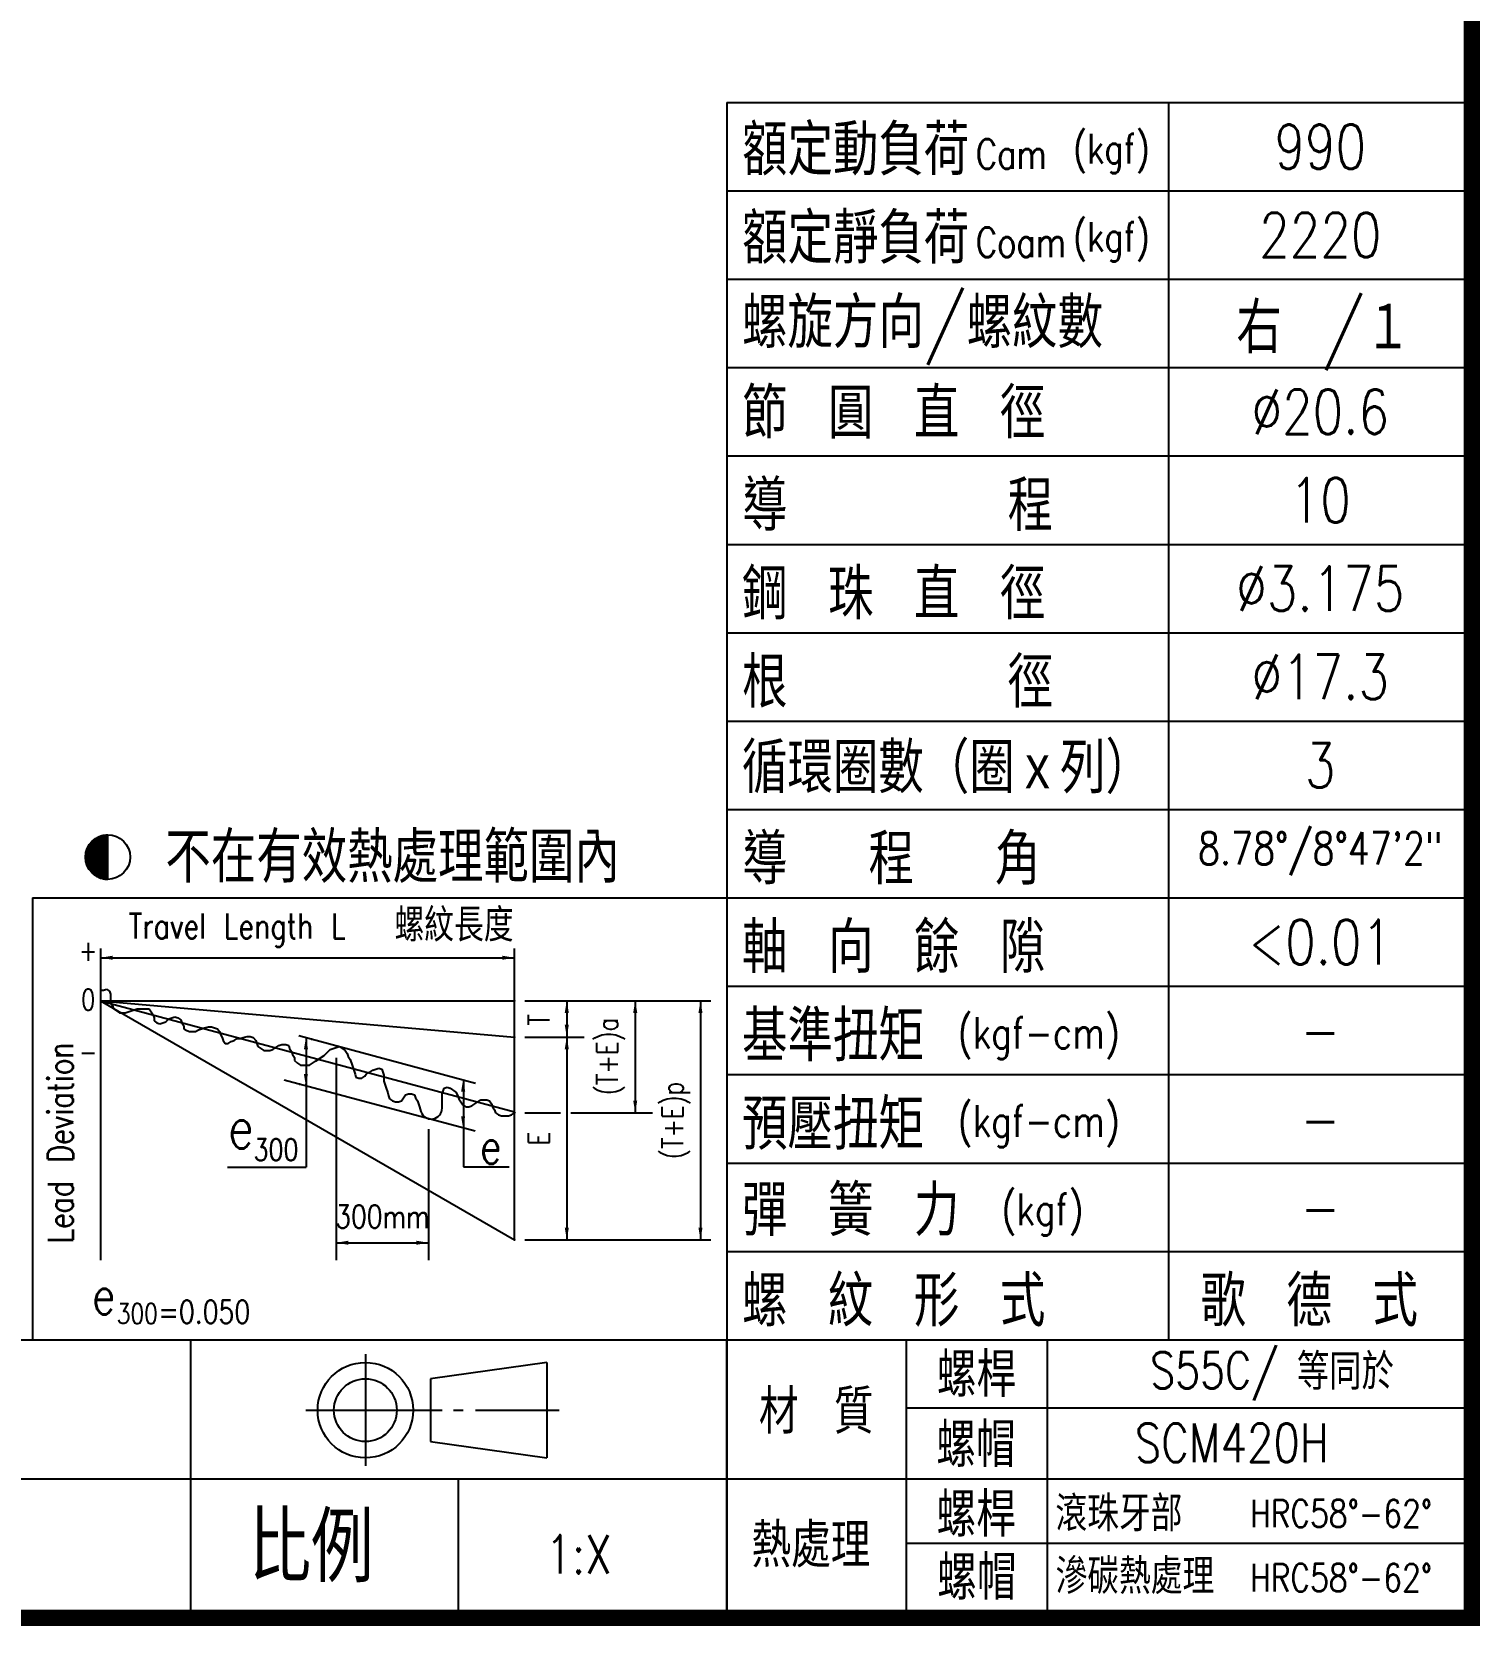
# Model space of a CAD drawing. Header units: millimetres. Extents: x 5685 to 6068, y -313 to -41.
# Drawn here: x 5955.6 to 6068.2, y -313.2 to -189.2 of the extents above; entities that cross this region are included whole.
import ezdxf
from ezdxf.enums import TextEntityAlignment as Align

# ---------------------------------------------------------------- set-up
doc = ezdxf.new("R2010")
doc.units = ezdxf.units.MM
doc.header["$LTSCALE"] = 10
doc.layers.get('0').update_dxf_attribs({"linetype": 'CONTINUOUS'})
doc.layers.add('03', color=3, linetype='CONTINUOUS')
doc.layers.add('AM_0', color=7, linetype='CONTINUOUS', lineweight=50)
doc.styles.add('SIMPLEX', font='SIMPLEX.shx', dxfattribs={"width": 0.8, "bigfont": 'chineset.shx'})
doc.styles.get("Standard").update_dxf_attribs({"font": 'TXT', "width": 0.8, "bigfont": 'CHINESET'})

# ---------------------------------------------------------------- blocks, each defined once
blk = doc.blocks.new('*X6')
at = {"color": 0}
for p, q in [((509.83, 88.6), (512.19, 88.6)), ((509.9, 88.65), (512.19, 88.65)), ((509.97, 88.7), (512.19, 88.7)), ((510.05, 88.75), (512.19, 88.75)), ((510.13, 88.8), (512.19, 88.8)), ((510.22, 88.85), (512.19, 88.85)), ((510.31, 88.9), (512.19, 88.9)), ((510.41, 88.95), (512.19, 88.95)), ((510.51, 89), (512.19, 89)), ((510.62, 89.05), (512.19, 89.05)), ((510.75, 89.1), (512.19, 89.1)), ((510.89, 89.15), (512.19, 89.15)), ((511.04, 89.2), (512.19, 89.2)), ((511.22, 89.25), (512.19, 89.25)), ((511.45, 89.3), (512.19, 89.3)), ((511.81, 89.35), (512.19, 89.35)), ((508.21, 85.8), (512.19, 85.8)), ((508.21, 85.75), (512.19, 85.75)), ((508.22, 85.9), (512.19, 85.9)), ((508.22, 85.85), (512.19, 85.85)), ((508.23, 85.95), (512.19, 85.95)), ((508.24, 86), (512.19, 86)), ((508.25, 86.1), (512.19, 86.1)), ((508.25, 86.05), (512.19, 86.05)), ((508.26, 86.15), (512.19, 86.15)), ((508.27, 86.2), (512.19, 86.2)), ((508.29, 86.25), (512.19, 86.25)), ((508.3, 86.3), (512.19, 86.3)), ((508.31, 86.35), (512.19, 86.35)), ((508.32, 86.4), (512.19, 86.4)), ((508.34, 86.45), (512.19, 86.45)), ((508.35, 86.5), (512.19, 86.5)), ((508.37, 86.55), (512.19, 86.55)), ((508.38, 86.6), (512.19, 86.6)), ((508.4, 86.65), (512.19, 86.65)), ((508.42, 86.7), (512.19, 86.7)), ((508.43, 86.75), (512.19, 86.75)), ((508.45, 86.8), (512.19, 86.8)), ((508.47, 86.85), (512.19, 86.85)), ((508.49, 86.9), (512.19, 86.9)), ((508.51, 86.95), (512.19, 86.95)), ((508.54, 87), (512.19, 87)), ((508.56, 87.05), (512.19, 87.05)), ((508.58, 87.1), (512.19, 87.1)), ((508.61, 87.15), (512.19, 87.15)), ((508.63, 87.2), (512.19, 87.2)), ((508.66, 87.25), (512.19, 87.25)), ((508.68, 87.3), (512.19, 87.3)), ((508.71, 87.35), (512.19, 87.35)), ((508.74, 87.4), (512.19, 87.4)), ((508.77, 87.45), (512.19, 87.45)), ((508.8, 87.5), (512.19, 87.5)), ((508.83, 87.55), (512.19, 87.55)), ((508.87, 87.6), (512.19, 87.6)), ((508.9, 87.65), (512.19, 87.65)), ((508.94, 87.7), (512.19, 87.7)), ((508.97, 87.75), (512.19, 87.75)), ((509.01, 87.8), (512.19, 87.8)), ((509.05, 87.85), (512.19, 87.85)), ((509.09, 87.9), (512.19, 87.9)), ((509.13, 87.95), (512.19, 87.95)), ((509.18, 88), (512.19, 88)), ((509.22, 88.05), (512.19, 88.05)), ((509.27, 88.1), (512.19, 88.1)), ((509.31, 88.15), (512.19, 88.15)), ((509.36, 88.2), (512.19, 88.2)), ((509.41, 88.25), (512.19, 88.25)), ((509.47, 88.3), (512.19, 88.3)), ((509.52, 88.35), (512.19, 88.35)), ((509.58, 88.4), (512.19, 88.4)), ((509.64, 88.45), (512.19, 88.45)), ((509.7, 88.5), (512.19, 88.5)), ((509.76, 88.55), (512.19, 88.55)), ((508.19, 85.6), (512.19, 85.6)), ((508.19, 85.55), (512.19, 85.55)), ((508.19, 85.5), (512.19, 85.5)), ((508.19, 85.45), (512.19, 85.45)), ((508.19, 85.4), (512.19, 85.4)), ((508.19, 85.35), (512.19, 85.35)), ((508.19, 85.3), (512.19, 85.3)), ((508.19, 85.25), (512.19, 85.25)), ((508.19, 85.2), (512.19, 85.2)), ((508.19, 85.15), (512.19, 85.15)), ((508.2, 85.7), (512.19, 85.7)), ((508.2, 85.65), (512.19, 85.65)), ((508.2, 85.1), (512.19, 85.1)), ((508.2, 85.05), (512.19, 85.05)), ((508.2, 85), (512.19, 85)), ((508.21, 84.95), (512.19, 84.95)), ((508.21, 84.9), (512.19, 84.9)), ((508.22, 84.85), (512.19, 84.85)), ((508.23, 84.8), (512.19, 84.8)), ((508.23, 84.75), (512.19, 84.75)), ((508.24, 84.7), (512.19, 84.7)), ((508.25, 84.65), (512.19, 84.65)), ((508.26, 84.6), (512.19, 84.6)), ((508.27, 84.55), (512.19, 84.55)), ((508.28, 84.5), (512.19, 84.5)), ((508.29, 84.45), (512.19, 84.45)), ((508.31, 84.4), (512.19, 84.4)), ((508.32, 84.35), (512.19, 84.35)), ((508.33, 84.3), (512.19, 84.3)), ((508.35, 84.25), (512.19, 84.25)), ((508.36, 84.2), (512.19, 84.2)), ((508.38, 84.15), (512.19, 84.15)), ((508.39, 84.1), (512.19, 84.1)), ((508.41, 84.05), (512.19, 84.05)), ((508.43, 84), (512.19, 84)), ((508.45, 83.95), (512.19, 83.95)), ((508.47, 83.9), (512.19, 83.9)), ((508.49, 83.85), (512.19, 83.85)), ((508.51, 83.8), (512.19, 83.8)), ((508.53, 83.75), (512.19, 83.75)), ((508.55, 83.7), (512.19, 83.7)), ((508.57, 83.65), (512.19, 83.65)), ((508.6, 83.6), (512.19, 83.6)), ((508.62, 83.55), (512.19, 83.55)), ((508.65, 83.5), (512.19, 83.5)), ((508.68, 83.45), (512.19, 83.45)), ((508.7, 83.4), (512.19, 83.4)), ((508.73, 83.35), (512.19, 83.35)), ((508.76, 83.3), (512.19, 83.3)), ((508.79, 83.25), (512.19, 83.25)), ((508.83, 83.2), (512.19, 83.2)), ((508.86, 83.15), (512.19, 83.15)), ((508.89, 83.1), (512.19, 83.1)), ((508.93, 83.05), (512.19, 83.05)), ((508.96, 83), (512.19, 83)), ((509, 82.95), (512.19, 82.95)), ((509.04, 82.9), (512.19, 82.9)), ((509.08, 82.85), (512.19, 82.85)), ((509.12, 82.8), (512.19, 82.8)), ((509.16, 82.75), (512.19, 82.75)), ((509.21, 82.7), (512.19, 82.7)), ((509.25, 82.65), (512.19, 82.65)), ((509.3, 82.6), (512.19, 82.6)), ((509.35, 82.55), (512.19, 82.55)), ((509.4, 82.5), (512.19, 82.5)), ((509.45, 82.45), (512.19, 82.45)), ((509.5, 82.4), (512.19, 82.4)), ((509.56, 82.35), (512.19, 82.35)), ((509.62, 82.3), (512.19, 82.3)), ((509.68, 82.25), (512.19, 82.25)), ((509.74, 82.2), (512.19, 82.2)), ((509.81, 82.15), (512.19, 82.15)), ((509.88, 82.1), (512.19, 82.1)), ((509.95, 82.05), (512.19, 82.05)), ((510.03, 82), (512.19, 82)), ((510.11, 81.95), (512.19, 81.95)), ((510.19, 81.9), (512.19, 81.9)), ((510.28, 81.85), (512.19, 81.85)), ((510.38, 81.8), (512.19, 81.8)), ((510.48, 81.75), (512.19, 81.75)), ((510.59, 81.7), (512.19, 81.7)), ((510.71, 81.65), (512.19, 81.65)), ((510.84, 81.6), (512.19, 81.6)), ((510.99, 81.55), (512.19, 81.55)), ((511.17, 81.5), (512.19, 81.5)), ((511.38, 81.45), (512.19, 81.45)), ((511.68, 81.4), (512.19, 81.4))]:
    blk.add_line(p, q, dxfattribs=at)

msp = doc.modelspace()

# ---------------------------------------------------------------- linework, layer by layer
at = {"color": 3}
for p, q in [((6009.6485, -194.6772), (6009.6485, -312.0119)), ((6009.6485, -194.6772), (6067.6127, -194.6772)), ((6044.0176, -194.6772), (6044.0176, -290.9109)), ((6009.6485, -201.5511), (6067.6127, -201.5511)), ((6009.6485, -208.4249), (6067.6127, -208.4249)), ((6009.6485, -215.2987), (6067.6127, -215.2987)), ((6009.6485, -222.1726), (6067.6127, -222.1726)), ((6009.6485, -229.0464), (6067.6127, -229.0464)), ((6009.6485, -235.9202), (6067.6127, -235.9202)), ((6009.6485, -242.7941), (6067.6127, -242.7941)), ((6009.6485, -249.6679), (6067.6127, -249.6679)), ((5961.5065, -255.1006), (5961.5065, -251.6295)), ((5955.6398, -256.5417), (6067.6127, -256.5417)), ((5955.6398, -256.5417), (5955.6398, -290.9109)), ((5960.9298, -260.4681), (5960.9298, -284.7248)), ((5993.1321, -283.1378), (5993.1321, -260.4681)), ((5960.9298, -263.7148), (5961.1729, -263.7148)), ((5961.1729, -263.7148), (5961.4039, -263.6379)), ((5961.4039, -263.6379), (5961.6349, -263.7918)), ((5961.6349, -263.7918), (5961.7119, -264.0226)), ((5961.7119, -264.0226), (5961.7119, -264.7152)), ((6009.6485, -263.4156), (6067.6127, -263.4156)), ((5960.9298, -264.5459), (5993.1321, -264.5459)), ((5960.9298, -264.5459), (5993.1321, -267.3632)), ((5960.9298, -264.5459), (5993.1321, -283.1378)), ((5960.9298, -264.5459), (5993.1321, -273.1745)), ((5961.7119, -264.7152), (5961.866, -264.946)), ((5961.866, -264.946), (5961.943, -265.1769)), ((5961.943, -265.1769), (5962.405, -265.4847)), ((5963.0981, -265.4077), (5963.3292, -265.3308)), ((5963.3292, -265.3308), (5963.5602, -265.2538)), ((5963.5602, -265.2538), (5963.7912, -265.1769)), ((5963.7912, -265.1769), (5964.7153, -265.1769)), ((5964.7153, -265.1769), (5964.8694, -265.4077)), ((5962.405, -265.4847), (5962.8671, -265.4847)), ((5962.8671, -265.4847), (5963.0981, -265.4077)), ((5964.8694, -265.4077), (5965.0234, -265.6386)), ((5965.0234, -265.6386), (5965.1004, -265.8694)), ((5965.1004, -265.8694), (5965.1004, -266.1003)), ((5965.1004, -266.1003), (5965.3314, -266.2542)), ((5965.3314, -266.2542), (5965.5624, -266.3311)), ((5965.5624, -266.3311), (5965.7935, -266.2542)), ((5965.7935, -266.2542), (5966.0245, -266.1772)), ((5966.0245, -266.1772), (5966.2555, -265.9464)), ((5966.2555, -265.9464), (5966.4866, -265.8694)), ((5966.4866, -265.8694), (5966.7176, -265.7925)), ((5966.7176, -265.7925), (5966.9486, -265.8694)), ((5966.9486, -265.8694), (5967.1797, -266.0233)), ((5967.1797, -266.0233), (5967.2567, -266.2542)), ((5967.2567, -266.2542), (5967.4107, -266.485)), ((5967.4107, -266.485), (5967.4107, -266.7159)), ((5969.0279, -266.6389), (5969.3359, -266.562)), ((5969.3359, -266.562), (5969.567, -266.562)), ((5969.567, -266.562), (5969.798, -266.6389)), ((5967.4107, -266.7159), (5967.6417, -266.8698)), ((5967.6417, -266.8698), (5967.8727, -266.9467)), ((5967.8727, -266.9467), (5968.3348, -266.9467)), ((5968.3348, -266.9467), (5968.5658, -266.7928)), ((5968.5658, -266.7928), (5968.7969, -266.7159)), ((5968.7969, -266.7159), (5969.0279, -266.6389)), ((5969.798, -266.6389), (5970.029, -266.7159)), ((5970.029, -266.7159), (5970.183, -266.9467)), ((5970.183, -266.9467), (5970.2601, -267.1776)), ((5970.2601, -267.1776), (5970.4141, -267.4084)), ((5970.4141, -267.4084), (5970.4911, -267.6393)), ((5970.4911, -267.6393), (5970.6451, -267.8701)), ((5970.8761, -267.8701), (5971.1072, -267.7162)), ((5971.1072, -267.7162), (5971.3382, -267.6393)), ((5971.3382, -267.6393), (5971.5692, -267.4854)), ((5971.5692, -267.4854), (5971.8003, -267.4854)), ((5971.8003, -267.4854), (5972.0313, -267.4084)), ((5972.0313, -267.4084), (5972.3393, -267.3315)), ((5972.3393, -267.3315), (5972.5704, -267.3315)), ((5972.5704, -267.3315), (5972.8014, -267.4084)), ((5972.8014, -267.4084), (5973.0324, -267.6393)), ((5973.0324, -267.6393), (5973.1094, -267.8701)), ((5976.3568, -267.2584), (5990.1031, -270.9417)), ((5970.6451, -267.8701), (5970.8761, -267.8701)), ((5973.1094, -267.8701), (5973.1864, -268.101)), ((5973.1864, -268.101), (5973.4175, -268.2549)), ((5973.4175, -268.2549), (5973.6485, -268.4088)), ((5973.6485, -268.4088), (5974.1106, -268.4088)), ((5974.1106, -268.4088), (5974.3416, -268.3318)), ((5974.3416, -268.3318), (5974.8037, -268.024)), ((5974.8037, -268.024), (5975.0347, -267.9471)), ((5975.0347, -267.9471), (5975.3427, -267.9471)), ((5975.3427, -267.9471), (5975.5738, -268.024)), ((5975.5738, -268.024), (5975.6508, -268.2549)), ((5975.6508, -268.2549), (5975.8048, -268.4857)), ((5975.8048, -268.4857), (5975.8818, -268.7166)), ((5975.8818, -268.7166), (5976.0358, -268.9474)), ((5976.0358, -268.9474), (5976.0358, -269.1782)), ((5977.653, -269.2552), (5978.3461, -268.7935)), ((5978.3461, -268.7935), (5978.5771, -268.5627)), ((5978.5771, -268.5627), (5978.8082, -268.3318)), ((5978.8082, -268.3318), (5979.0392, -268.2549)), ((5979.0392, -268.2549), (5979.2702, -268.1779)), ((5979.2702, -268.1779), (5979.5013, -268.101)), ((5979.5013, -268.101), (5979.7323, -268.2549)), ((5979.7323, -268.2549), (5979.9633, -268.4088)), ((5979.9633, -268.4088), (5980.1174, -268.6396)), ((5980.1174, -268.6396), (5980.1944, -268.8704)), ((5980.1944, -268.8704), (5980.3484, -269.1013)), ((5976.0358, -269.1782), (5976.2668, -269.4091)), ((5976.2668, -269.4091), (5976.4979, -269.563)), ((5976.4979, -269.563), (5977.191, -269.563)), ((5977.191, -269.563), (5977.422, -269.4091)), ((5977.422, -269.4091), (5977.653, -269.2552)), ((5980.3484, -269.1013), (5980.5024, -269.563)), ((5980.5024, -269.563), (5980.5794, -269.7938)), ((5980.5794, -269.7938), (5980.6564, -270.0247)), ((5980.6564, -270.0247), (5980.7334, -270.2555)), ((5980.7334, -270.2555), (5980.8104, -270.4864)), ((5981.5035, -270.4094), (5981.6576, -270.1786)), ((5981.6576, -270.1786), (5981.8886, -270.1016)), ((5981.8886, -270.1016), (5982.1196, -269.9477)), ((5982.1196, -269.9477), (5982.3506, -269.8708)), ((5982.3506, -269.8708), (5982.5817, -269.7938)), ((5982.5817, -269.7938), (5982.8127, -269.8708)), ((5982.8127, -269.8708), (5982.8897, -270.1016)), ((5982.8897, -270.1016), (5982.9667, -270.3325)), ((6009.6485, -270.2894), (6067.6127, -270.2894)), ((5990.091, -274.6931), (5975.225, -270.7097)), ((5980.8104, -270.4864), (5981.0415, -270.5633)), ((5981.0415, -270.5633), (5981.2725, -270.5633)), ((5981.2725, -270.5633), (5981.5035, -270.4094)), ((5982.9667, -270.3325), (5982.9667, -270.7942)), ((5982.9667, -270.7942), (5983.0437, -271.025)), ((5983.0437, -271.025), (5983.1207, -271.2559)), ((5983.1207, -271.2559), (5983.2748, -271.7176)), ((5987.5873, -271.5637), (5987.6643, -271.3328)), ((5987.6643, -271.3328), (5987.8954, -271.2559)), ((5987.8954, -271.2559), (5988.1264, -271.3328)), ((5988.1264, -271.3328), (5988.5885, -271.6406)), ((5983.2748, -271.7176), (5983.3518, -271.9484)), ((5983.3518, -271.9484), (5983.4288, -272.1793)), ((5983.4288, -272.1793), (5983.6598, -272.3332)), ((5983.6598, -272.3332), (5983.8908, -272.4101)), ((5983.8908, -272.4101), (5984.1219, -272.4101)), ((5984.1219, -272.4101), (5984.3529, -272.3332)), ((5984.3529, -272.3332), (5984.5069, -272.1023)), ((5984.5069, -272.1023), (5984.6609, -271.8715)), ((5984.6609, -271.8715), (5984.892, -271.7945)), ((5984.892, -271.7945), (5985.123, -271.7945)), ((5985.123, -271.7945), (5985.354, -271.8715)), ((5985.354, -271.8715), (5985.431, -272.1023)), ((5985.431, -272.1023), (5985.5851, -272.3332)), ((5985.5851, -272.3332), (5985.6621, -272.564)), ((5985.6621, -272.564), (5985.7391, -272.7949)), ((5987.5103, -271.7945), (5987.5873, -271.5637)), ((5987.5103, -272.9001), (5987.5103, -271.7945)), ((5988.5885, -271.6406), (5988.7425, -271.9484)), ((5988.7425, -271.9484), (5988.8195, -272.1793)), ((5988.8195, -272.1793), (5988.9735, -272.4101)), ((5988.9735, -272.4101), (5989.1275, -272.641)), ((5989.1275, -272.641), (5989.3586, -272.7949)), ((5989.5896, -272.7949), (5989.8206, -272.7179)), ((5989.8206, -272.7179), (5990.2827, -272.4101)), ((5990.2827, -272.4101), (5990.5137, -272.2562)), ((5990.5137, -272.2562), (5990.9758, -272.2562)), ((5990.9758, -272.2562), (5991.2068, -272.3332)), ((5991.2068, -272.3332), (5991.3608, -272.564)), ((5991.3608, -272.564), (5991.4378, -272.7949)), ((5985.7391, -272.7949), (5985.8634, -273.1676)), ((5989.3586, -272.7949), (5989.5896, -272.7949)), ((5991.4378, -272.7949), (5991.5919, -273.0257)), ((5991.5919, -273.0257), (5991.6689, -273.2566)), ((5991.6689, -273.2566), (5991.8999, -273.4105)), ((5991.8999, -273.4105), (5992.1309, -273.4874)), ((5992.1309, -273.4874), (5992.67, -273.4874)), ((5992.67, -273.4874), (5992.901, -273.4105)), ((5992.901, -273.4105), (5993.1321, -273.2566)), ((5993.1321, -273.2566), (5993.2091, -273.1796)), ((5970.8124, -277.4966), (5976.9329, -277.4966)), ((5989.1603, -277.4676), (5992.734, -277.4676)), ((6009.6485, -277.1632), (6067.6127, -277.1632)), ((6009.6485, -284.0371), (6067.6127, -284.0371)), ((5830.3164, -290.9109), (6067.6127, -290.9109)), ((5967.9593, -312.5479), (5967.9593, -290.9109)), ((6009.6485, -312.5479), (6009.6485, -290.9109)), ((6009.6485, -290.9109), (6067.6127, -290.9109)), ((6023.5986, -290.9109), (6023.5986, -312.0119)), ((6034.5813, -290.9109), (6034.5813, -312.0119)), ((5981.5411, -292.0232), (5981.5411, -300.7146)), ((5995.6523, -292.6782), (5986.6071, -293.9478)), ((5995.6523, -292.6782), (5995.6523, -300.1004)), ((5986.6071, -293.9478), (5986.6071, -298.8308)), ((6023.5986, -296.1967), (6067.6127, -296.1967)), ((5976.9045, -296.3893), (5987.5131, -296.3893)), ((5988.4023, -296.3893), (5989.1548, -296.3893)), ((5990.1124, -296.3893), (5996.6149, -296.3893)), ((5986.6071, -298.8308), (5995.6523, -300.1004)), ((5910.9346, -301.7294), (6067.6127, -301.7294)), ((5988.7913, -312.5479), (5988.7913, -301.7294)), ((6023.5986, -306.7402), (6067.6127, -306.7402))]:
    msp.add_line(p, q, dxfattribs=at)
at = {"color": 3, "linetype": 'ByBlock'}
for p, q in [((5960.9298, -261.1984), (5993.1321, -261.1984)), ((5993.9447, -264.5459), (6008.4147, -264.5459)), ((5997.2064, -264.5459), (5997.2064, -267.3632)), ((6002.5302, -264.5459), (6002.5302, -273.2566)), ((6007.6045, -264.5459), (6007.6045, -283.1378)), ((5976.9329, -267.4128), (5976.9329, -277.4966)), ((5993.9447, -267.3632), (5998.5609, -267.3632)), ((5997.2064, -267.3632), (5997.2064, -283.1378)), ((5979.2702, -268.9906), (5979.2702, -284.7207)), ((5997.2064, -269.2594), (5997.2064, -271.1556)), ((5989.1603, -270.7048), (5989.1603, -277.4676)), ((5993.9447, -273.2566), (5996.7059, -273.2566)), ((5997.5254, -273.2566), (6003.8846, -273.2566)), ((5986.4464, -274.5292), (5986.4464, -284.7207)), ((5979.2702, -283.3663), (5986.4464, -283.3663)), ((5993.9447, -283.1378), (6008.4147, -283.1378))]:
    msp.add_line(p, q, dxfattribs=at)
at = {"const_width": 1.2704}
msp.add_lwpolyline([(5685.5181, -312.5479), (6067.6127, -312.5479), (6067.6127, -41.8568), (5685.5181, -41.8568)], close=True, dxfattribs=at)
at = {"color": 3}
for centre, radius in [((5961.5065, -253.3651), 1.7356), ((5981.5411, -296.3893), 3.7111), ((5981.5411, -296.3893), 2.4415)]:
    msp.add_circle(centre, radius, dxfattribs=at)
msp.add_arc((5986.6652, -272.9001), 0.8452, 198.448471, 0, dxfattribs=at)
at = {"color": 3, "linetype": 'ByBlock'}
for p in [(5993.1321, -264.5459), (5993.1321, -264.5459), (5993.1321, -264.5459), (5977.345, -267.5232), (5993.1321, -267.3632), (5993.1321, -267.3632), (5997.2064, -267.3632), (5997.2064, -267.3632), (5979.2702, -268.1779), (5976.4063, -271.0263), (5976.9329, -271.0263), (5986.4464, -273.7165), (5993.1321, -273.2566), (6002.5302, -273.2566), (5986.4464, -283.3663), (5993.1321, -283.1378), (5993.1321, -283.1378), (5997.2064, -283.1378), (6007.6045, -283.1378)]:
    msp.add_point(p, dxfattribs=at)
for points in [[(5961.878, -261.0404), (5961.878, -261.3564), (5960.9298, -261.1984)], [(5992.184, -261.0404), (5992.184, -261.3564), (5993.1321, -261.1984)], [(5997.3644, -265.494), (5997.0484, -265.494), (5997.2064, -264.5459)], [(6002.3722, -265.494), (6002.6882, -265.494), (6002.5302, -264.5459)], [(6007.4465, -265.494), (6007.7625, -265.494), (6007.6045, -264.5459)], [(5997.0484, -266.4151), (5997.3644, -266.4151), (5997.2064, -267.3632)], [(5977.0776, -268.3177), (5976.7616, -268.3177), (5976.9196, -267.3696)], [(5997.0484, -268.3113), (5997.3644, -268.3113), (5997.2064, -267.3632)], [(5977.0726, -270.2284), (5976.7566, -270.2284), (5976.9146, -271.1765)], [(5989.3049, -271.6097), (5988.9889, -271.6097), (5989.1469, -270.6616)], [(6002.3722, -272.3085), (6002.6882, -272.3085), (6002.5302, -273.2566)], [(5989.3, -273.5203), (5988.9839, -273.5203), (5989.1419, -274.4684)], [(5997.0484, -282.1897), (5997.3644, -282.1897), (5997.2064, -283.1378)], [(6007.4465, -282.1897), (6007.7625, -282.1897), (6007.6045, -283.1378)], [(5980.2183, -283.2083), (5980.2183, -283.5243), (5979.2702, -283.3663)], [(5985.4983, -283.2083), (5985.4983, -283.5243), (5986.4464, -283.3663)]]:
    msp.add_solid(points, dxfattribs=at)

# ---------------------------------------------------------------- block references
at = {"color": 3, "xscale": 0.4338879853636854, "yscale": 0.4338879853636854, "zscale": 0.4338879853636854}
msp.add_blockref('*X6', (5739.2748, -290.4051), dxfattribs=at)

# ---------------------------------------------------------------- texts
at = {"color": 3, "width": 0.9}
for s, height, p in [('額定動負荷', 3.92791, (6010.8384, -200.3337)), ('額定靜負荷', 3.92791, (6010.8384, -207.2075)), ('螺旋方向/螺紋數', 3.92791, (6010.8384, -213.7766)), ('節 圓 直 徑', 3.92791, (6010.8384, -220.8126)), ('導     程', 3.92791, (6010.8384, -228.009)), ('鋼 珠 直 徑', 3.92791, (6010.8384, -234.8828)), ('根     徑', 3.92791, (6010.8384, -241.7567)), ('循環圈數（圈ｘ列）', 3.92791, (6010.8384, -248.4005)), ('不在有效熱處理範圍內', 3.92791, (5965.9814, -255.3611)), ('導  程  角', 3.92791, (6010.8384, -255.5043)), ('螺紋長度', 2.57048, (5983.8119, -259.9426)), ('軸 向 餘 隙', 3.92791, (6010.8384, -262.3729)), ('基準扭矩 ', 3.92791, (6010.8384, -269.2467)), ('預壓扭矩 ', 3.92791, (6010.8384, -276.1205)), ('彈 簧 力', 3.92791, (6010.8384, -282.8292)), ('螺 紋 形 式', 3.92791, (6010.8384, -289.8735)), ('歌 德 式', 3.92791, (6046.5013, -289.8735)), ('螺桿', 3.4273, (6025.9963, -295.3468)), ('等同於', 2.8, (6053.9863, -294.794)), ('材 質', 3.4273, (6012.146, -298.2145)), ('螺帽', 3.4273, (6025.9464, -300.8078)), ('螺桿', 3.4273, (6025.9714, -306.2295)), ('滾珠牙部', 2.74184, (6035.2191, -305.8082)), ('比例', 5.40087, (5972.4623, -309.7622)), ('熱處理', 3.4273, (6011.572, -308.6121)), ('螺帽', 3.4273, (6026.0213, -311.1313)), ('滲碳熱處理', 2.74184, (6035.2293, -310.6815))]:
    msp.add_text(s, height=height, dxfattribs=at).set_placement(p)
at = {"color": 3, "linetype": 'ByBlock', "width": 0.8}
for s, height, p in [('Travel Length L', 1.950383, (5971.5689, -258.7377)), ('300mm', 1.78785, (5982.8741, -281.3246))]:
    msp.add_text(s, height=height, dxfattribs=at).set_placement(p, align=Align.MIDDLE_CENTER)
for s, p in [('+', (5959.9817, -260.63)), ('0', (5959.9817, -264.4667)), ('-', (5959.9817, -268.5166))]:
    msp.add_text(s, height=1.6253, dxfattribs=at).set_placement(p, align=Align.MIDDLE)
at = {"color": 3, "style": 'SIMPLEX', "width": 0.8}
for s, height, p in [('(kgf-cm)', 2.45494, (6027.6162, -268.2675)), ('(kgf-cm)', 2.45494, (6027.6162, -275.1184)), ('(kgf)', 2.45494, (6031.0174, -281.9922)), ('S55C/', 2.82769, (6042.588, -294.6919)), ('SCM420H', 2.99523, (6041.3855, -300.4236)), ('HRC58%%d-62%%d', 2.129942, (6050.3471, -305.4874)), ('1:X', 2.99523, (5995.5609, -309.0929)), ('HRC58%%d-62%%d', 2.129942, (6050.3471, -310.4818))]:
    msp.add_text(s, height=height, dxfattribs=at).set_placement(p)
at = {"color": 3, "linetype": 'ByBlock', "width": 0.8}
for s, height, p in [('T', 1.6253, (5995.0393, -266.0305)), ('(T+E)a', 1.62532, (6000.3631, -268.8725)), ('(T+E)p', 1.62532, (6005.4374, -273.8419)), ('E', 1.6253, (5995.0393, -275.2505))]:
    msp.add_text(s, height=height, rotation=90, dxfattribs=at).set_placement(p, align=Align.MIDDLE_CENTER)
msp.add_text('Lead Deviation', height=1.950383, rotation=90, dxfattribs=at).set_placement((5957.7789, -275.5963), align=Align.MIDDLE)
at = {"color": 3, "width": 0.8}
for s, height, p in [('e', 3.2506, (5972.8576, -274.4108)), ('300', 1.69033, (5976.3266, -276.1276)), ('e', 2.7089, (5992.1238, -275.8763)), ('e', 2.9933, (5962.1069, -287.4491)), ('300', 1.55651, (5965.4001, -288.8793)), ('=0.050', 1.79598, (5972.5798, -288.7373))]:
    msp.add_text(s, height=height, dxfattribs=at).set_placement(p, align=Align.MIDDLE_RIGHT)
at = {"insert": (6055.8152, -259.9786), "char_height": 3.4668, "width": 23.5951, "attachment_point": 5, "style": 'SIMPLEX'}
msp.add_mtext('<0.01', dxfattribs=at)
at = {"layer": '03', "width": 0.9}
msp.add_text('右 /１', height=3.92791, dxfattribs=at).set_placement((6049.2919, -214.1761))
at = {"layer": '03', "width": 23.5951, "attachment_point": 5, "style": 'SIMPLEX'}
for s, insert, char_height in [('990', (6055.8152, -198.1141), 3.4668), ('2220', (6055.8152, -204.988), 3.4668), ('%%c20.6', (6055.8152, -218.7356), 3.4668), ('10', (6055.8152, -225.6095), 3.4668), ('%%c3.175', (6055.8152, -232.4833), 3.4668), ('%%c17.3', (6055.8152, -239.3571), 3.4668), ('3', (6055.8152, -246.231), 3.4668), ('8.78%%d/8%%d47\'2"', (6055.8152, -253.1048), 2.5), ('-', (6055.8152, -266.8525), 3.4668), ('-', (6055.8152, -273.7263), 3.4668), ('-', (6055.8152, -280.6001), 3.4668)]:
    msp.add_mtext(s, dxfattribs=dict(at, insert=insert, char_height=char_height))
at = {"layer": 'AM_0', "style": 'SIMPLEX', "width": 0.8}
for s, p in [(' (kgf)', (6035.3172, -199.4162)), ('Cam ', (6029.0291, -199.8372)), ('Coam ', (6029.0291, -206.6978)), (' (kgf)', (6035.3172, -206.2768))]:
    msp.add_text(s, height=2.3, dxfattribs=at).set_placement(p)

doc.saveas('drawing.dxf')
